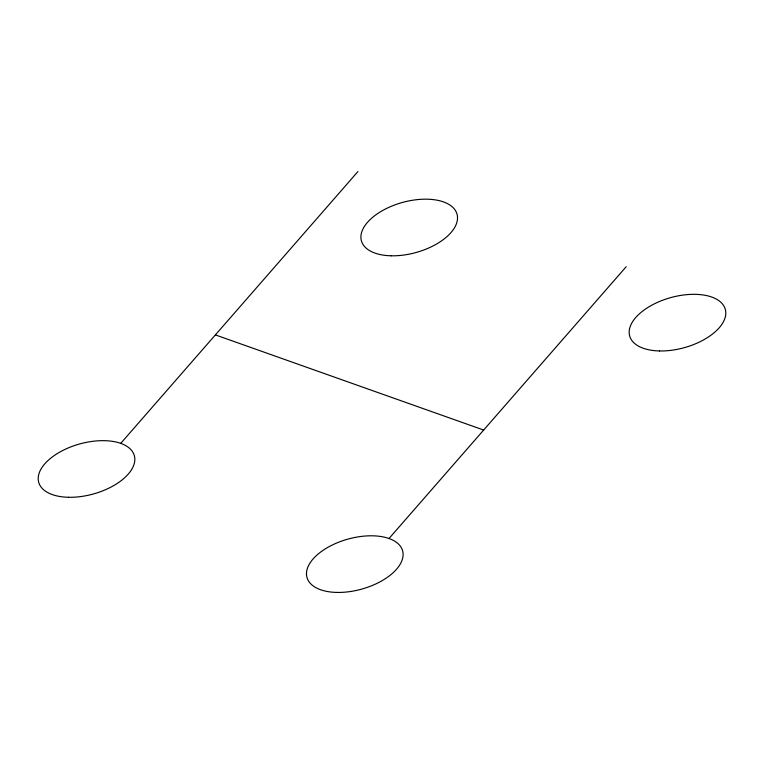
<?xml version="1.0" encoding="UTF-8"?>
<svg xmlns="http://www.w3.org/2000/svg" width="764" height="764" viewBox="0 0 764 764"><rect width="100%" height="100%" fill="white"/><g stroke="black" fill="none" stroke-linecap="round" stroke-linejoin="round"><path stroke-width="1.15" d="M120.741 443.359L357.934 171.556M389.019 538.505L626.203 266.703M215.391 334.899L483.66 430.046M68.483 497.278A49.641 25.938 -15.6 0 0 134.349 455.716A49.641 25.938 -15.6 0 0 56.717 453.921A49.641 25.938 -15.6 0 0 68.483 497.278M391.168 255.797A49.641 25.938 -15.6 0 0 457.044 214.245A49.641 25.938 -15.6 0 0 379.412 212.44A49.641 25.938 -15.6 0 0 391.168 255.797M336.752 592.425A49.641 25.938 -15.6 0 0 402.628 550.863A49.641 25.938 -15.6 0 0 324.986 549.068A49.641 25.938 -15.6 0 0 336.752 592.425M659.447 350.953A49.641 25.938 -15.6 0 0 725.322 309.391A49.641 25.938 -15.6 0 0 647.681 307.596A49.641 25.938 -15.6 0 0 659.447 350.953"/></g></svg>
